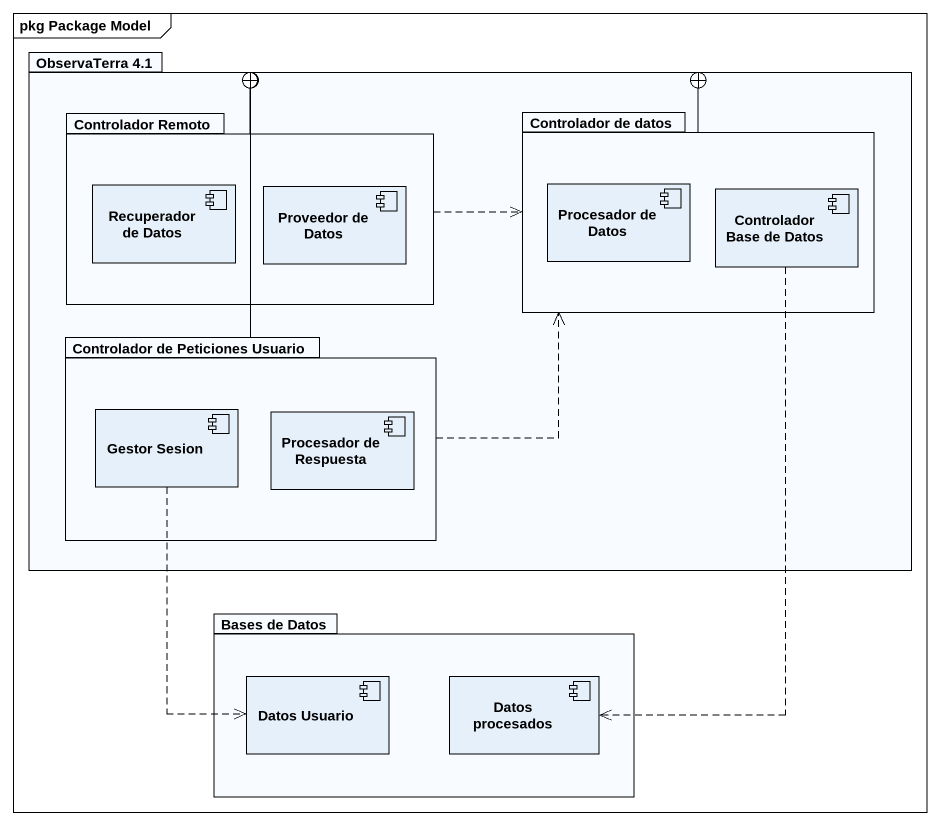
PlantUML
@startuml
mainframe pkg Package Model
package "ObservaTerra 4.1" as ObservaTerra_4_1 {
  package "Controlador Remoto" as Controlador_Remoto {
    component "Recuperador de Datos" as Recuperador_de_Datos
    component "Proveedor de Datos" as Proveedor_de_Datos
  }
  package "Controlador de datos" as Controlador_de_datos {
    component "Procesador de Datos" as Procesador_de_Datos
    component "Controlador Base de Datos" as Controlador_Base_de_Datos
  }
  package "Controlador de Peticiones Usuario" as Controlador_de_Peticiones {
    component "Gestor Sesion" as Gestor_Sesion
    component "Procesador de Respuesta" as Procesador_de_Respuesta
  }
}
package "Bases de Datos" as Bases_de_Datos {
  component "Datos Usuario" as Datos_Usuario
  component "Datos procesados" as Datos_procesados
}
Controlador_Remoto -right-+ ObservaTerra_4_1
Controlador_Remoto .right.> Controlador_de_datos
Controlador_de_datos -left-+ ObservaTerra_4_1
Controlador_Base_de_Datos ..> Datos_procesados
Controlador_de_Peticiones -right-+ ObservaTerra_4_1
Controlador_de_Peticiones .right.> Controlador_de_datos
Gestor_Sesion ..> Datos_Usuario
@enduml
